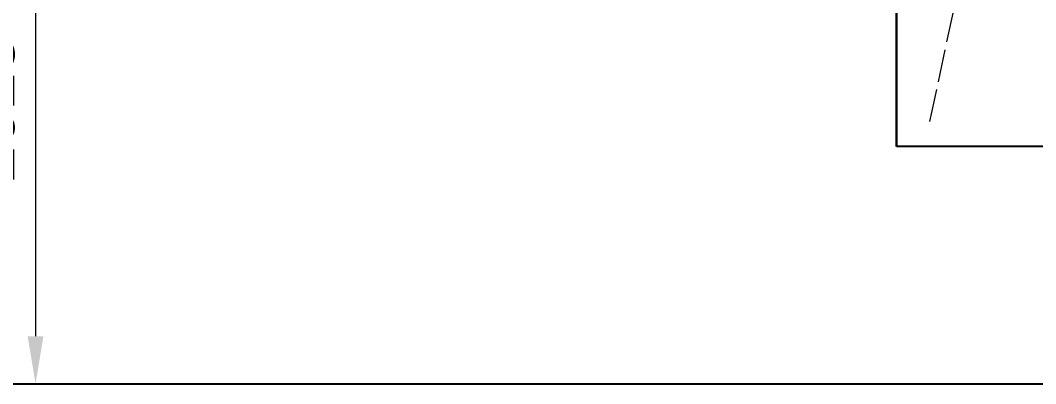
# Model space of a CAD drawing. Header units: millimetres. Extents: x 163705 to 1616509, y 81827 to 302547.
# Drawn here: x 466310 to 470050, y 143660 to 145000 of the extents above; entities that cross this region are included whole.
import ezdxf

# ---------------------------------------------------------------- set-up
doc = ezdxf.new("R2010")
doc.units = ezdxf.units.MM
doc.header["$LTSCALE"] = 10
doc.linetypes.add('ACAD_ISO02W100', pattern=[15, 12, -3])
doc.layers.add('1-标注', color=3, linetype='Continuous', lineweight=0)
doc.layers.add('1-虚线', color=8, linetype='ACAD_ISO02W100', lineweight=0)
doc.styles.get("Standard").update_dxf_attribs({"font": 'arial.ttf'})
doc.dimstyles.new('AM_GB50$0', dxfattribs={"dimscale": 50, "dimtxt": 3.5, "dimasz": 3.5, "dimexe": 1, "dimexo": 1, "dimgap": 1.5, "dimtad": 1, "dimdsep": 46, "dimtxsty": 'Standard', "dimcen": 0, "dimclrd": 256, "dimclre": 256, "dimclrt": 2, "dimadec": 0, "dimazin": 2, "dimtp": 0.1, "dimtm": 0.1, "dimtfac": 0.71, "dimtdec": 3, "dimtmove": 0, "dimatfit": 3, "dimfxl": 0, "dimlwd": -1, "dimlwe": -1, "dimarcsym": 0})

# ---------------------------------------------------------------- blocks, each defined once
blk = doc.blocks.new('*D939')
at = {"layer": '1-标注', "transparency": 16777216}
for p, q in [((468793.3, 145684.6), (466316, 145684.6)), ((466366, 145509.6), (466366, 143834.6)), ((466903.1, 143659.6), (466316, 143659.6))]:
    blk.add_line(p, q, dxfattribs=at)
for points in [[(466336.8, 145509.6), (466395.2, 145509.6), (466366, 145684.6)], [(466336.8, 143834.6), (466395.2, 143834.6), (466366, 143659.6)]]:
    blk.add_solid(points, dxfattribs=at)
at = {"layer": 'Defpoints', "transparency": 16777216}
for p in [(468843.3, 145684.6), (466366, 143659.6), (466953.1, 143659.6)]:
    blk.add_point(p, dxfattribs=at)
at = {"layer": '1-标注', "transparency": 16777216, "insert": (466201.6, 144672.1), "char_height": 175, "attachment_point": 5, "rotation": 90}
blk.add_mtext('2025', dxfattribs=at)

msp = doc.modelspace()

# ---------------------------------------------------------------- linework, layer by layer
for p, q in [((469536.946, 147534.632), (469536.946, 144534.632)), ((464436.946, 143659.632), (471036.946, 143659.632))]:
    msp.add_line(p, q)
msp.add_lwpolyline([(469536.946, 144534.632), (469536.946, 147534.632), (472536.946, 147534.632), (472536.946, 144534.632)], close=True)
at = {"layer": '1-虚线'}
msp.add_lwpolyline([(469659.97, 144626.582), (470108.474, 146721.359), (472356.27, 147333.434)], dxfattribs=at)

# ---------------------------------------------------------------- dimensions: what is measured, and where the dimension line sits
at = {"layer": '1-标注'}
dim = msp.add_linear_dim(base=(466365.999, 143659.632), p1=(468843.335, 145684.629), p2=(466953.08, 143659.632), angle=90, dimstyle='AM_GB50$0', dxfattribs=at)
dim.commit()
dim.dimension.update_dxf_attribs({"geometry": '*D939', "text_midpoint": (466201.649, 144672.131)})

doc.saveas('drawing.dxf')
